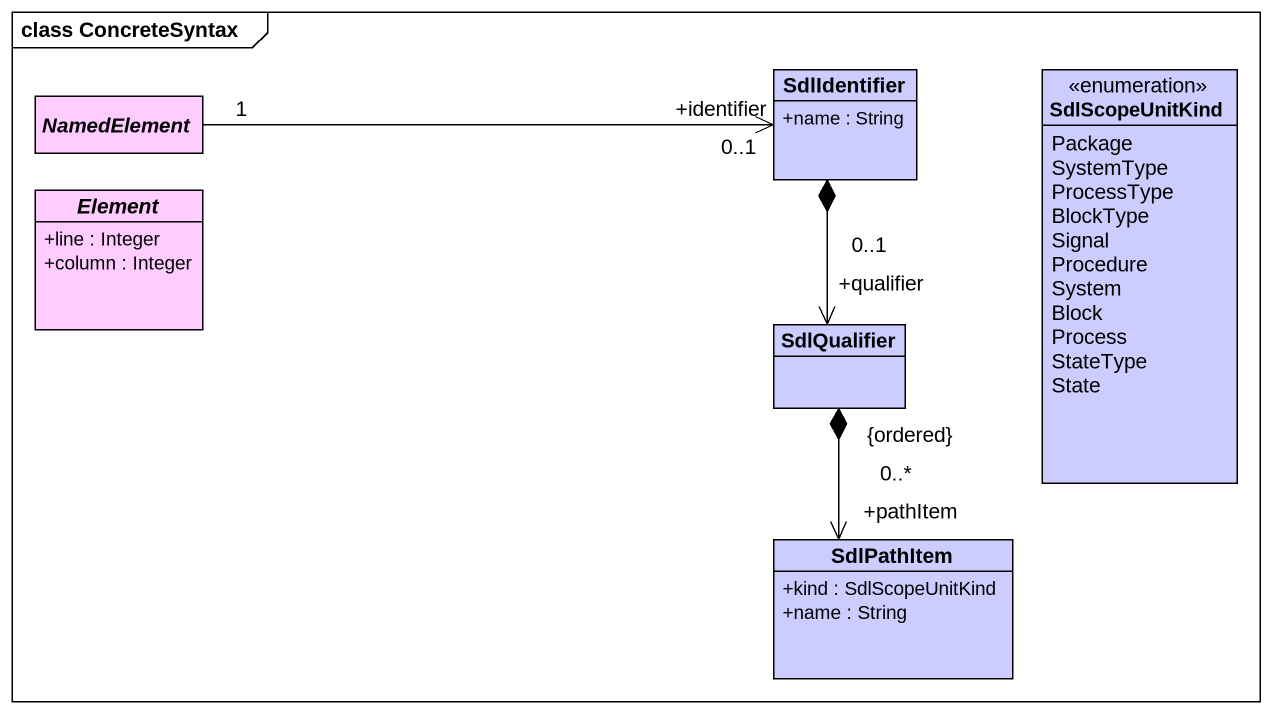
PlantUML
@startuml
mainframe class ConcreteSyntax
hide circle
hide empty members
skinparam classAttributeIconSize 0
abstract class NamedElement #FFCCFF
class SdlIdentifier #CCCCFF {
  +name : String
}
enum SdlScopeUnitKind #CCCCFF {
  Package
  SystemType
  ProcessType
  BlockType
  Signal
  Procedure
  System
  Block
  Process
  StateType
  State
}
abstract class Element #FFCCFF {
  +line : Integer
  +column : Integer
}
class SdlQualifier #CCCCFF
class SdlPathItem #CCCCFF {
  +kind : SdlScopeUnitKind
  +name : String
}
NamedElement "1" -right-> "+identifier\n0..1" SdlIdentifier
SdlIdentifier *--> "+qualifier\n0..1" SdlQualifier
SdlQualifier *--> "+pathItem\n0..*\n{ordered}" SdlPathItem
@enduml
